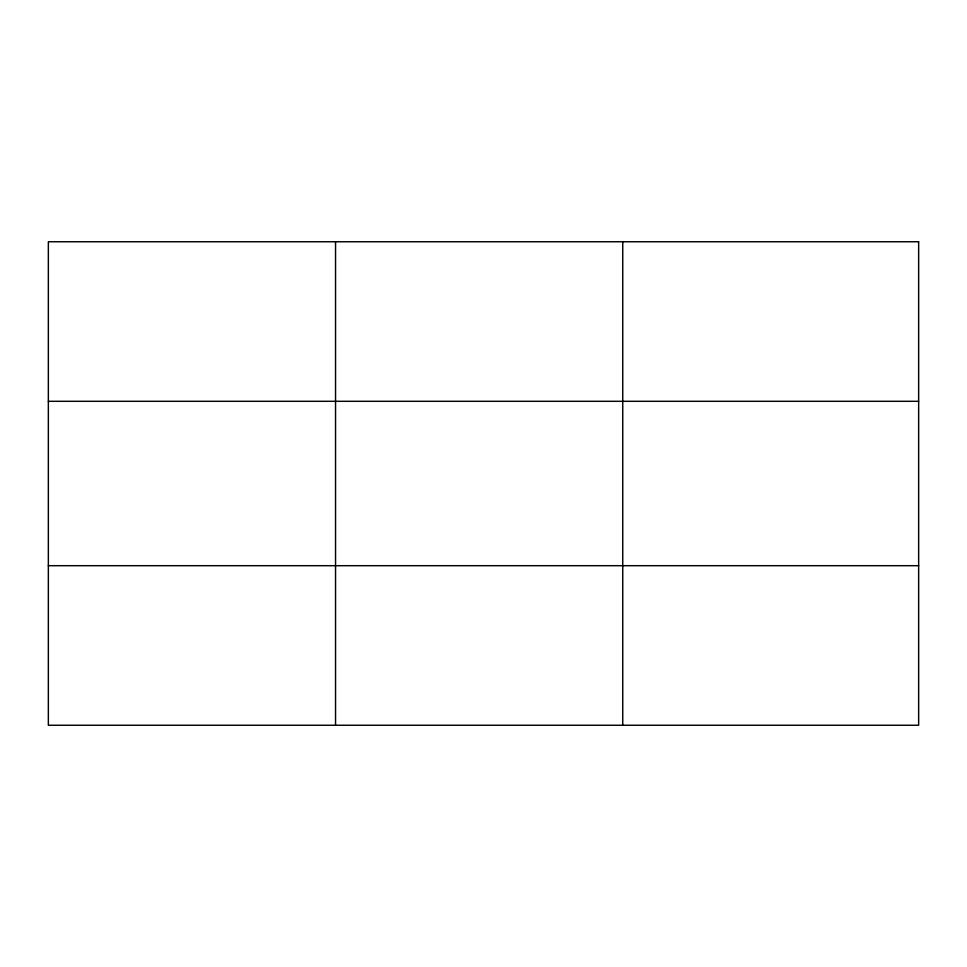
<?xml version="1.0" encoding="UTF-8"?>
<svg xmlns="http://www.w3.org/2000/svg" width="967" height="967" viewBox="0 0 967 967"><rect width="100%" height="100%" fill="white"/><g stroke="black" fill="none" stroke-linecap="round" stroke-linejoin="round"><path stroke-width="1.45" d="M335.549 725.25L335.549 241.75M622.748 725.25L622.748 241.75M48.35 401.305L918.65 401.305M48.35 565.695L918.65 565.695M918.65 241.75L48.35 241.75L48.35 725.25L918.65 725.25L918.65 241.75"/></g></svg>
